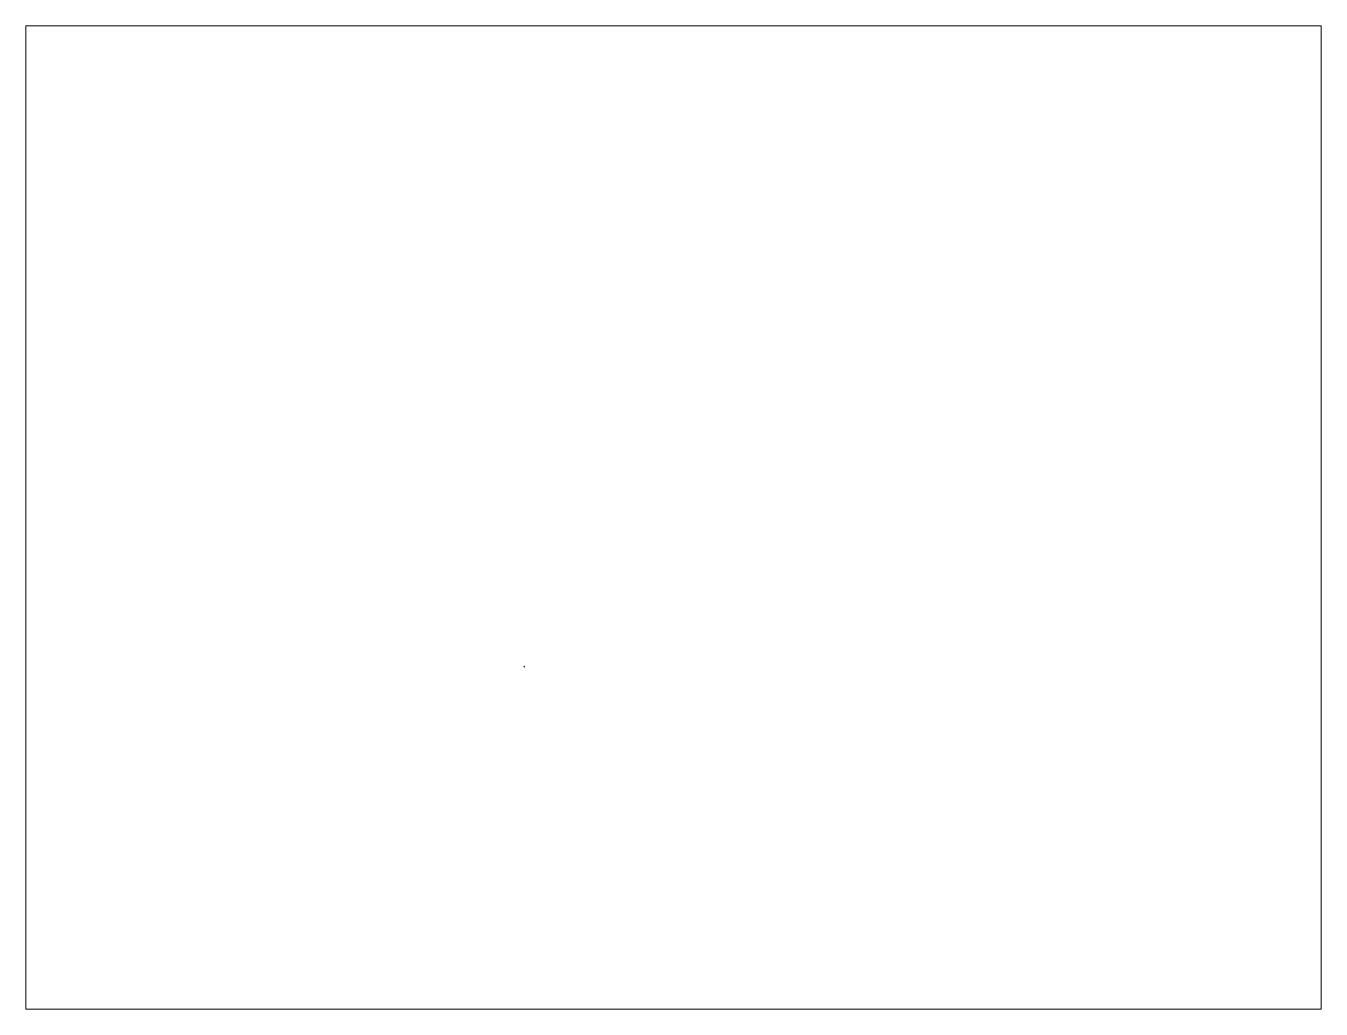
# Paper-space layout 'Layout2' of a CAD drawing. Extents: x 26 to 231, y 20 to 176.
# The model-space entities are those that its viewports show. They can reach past a viewport. Long polylines and large blocks are cut down to what shows.
import ezdxf

# ---------------------------------------------------------------- set-up
doc = ezdxf.new("R2010")
doc.units = 13
doc.layers.add('MAGNET', color=11, linetype='Continuous')

msp = doc.modelspace()

# ---------------------------------------------------------------- linework, layer by layer
at = {"layer": 'MAGNET'}
for points in [[(-470.4, -470.4), (-470.5, -470.2), (-470.9, -470.5), (-470.4, -470.4)], [(-470.4, -470.4), (-470.5, -470.2), (-470, -470), (-470.4, -470.4)], [(-470.1, -469.4), (-469.9, -469.4), (-470, -468.9), (-470.1, -469.4)], [(-470.1, -469.4), (-469.9, -469.4), (-470, -469.9), (-470.1, -469.4)], [(-469.5, -470.2), (-469.6, -470.4), (-470, -470), (-469.5, -470.2)], [(-469.5, -470.2), (-469.6, -470.4), (-469.1, -470.5), (-469.5, -470.2)]]:
    msp.add_lwpolyline(points, dxfattribs=at)

psp = doc.layouts.new('Layout2')

# ---------------------------------------------------------------- viewports
at = {"layer": '0', "view_target_point": (-10, -10)}
psp.add_viewport(center=(128.5, 97.5), size=(205.6, 156), view_center_point=(0, 0), view_height=3030, dxfattribs=at)

doc.saveas('drawing.dxf')
